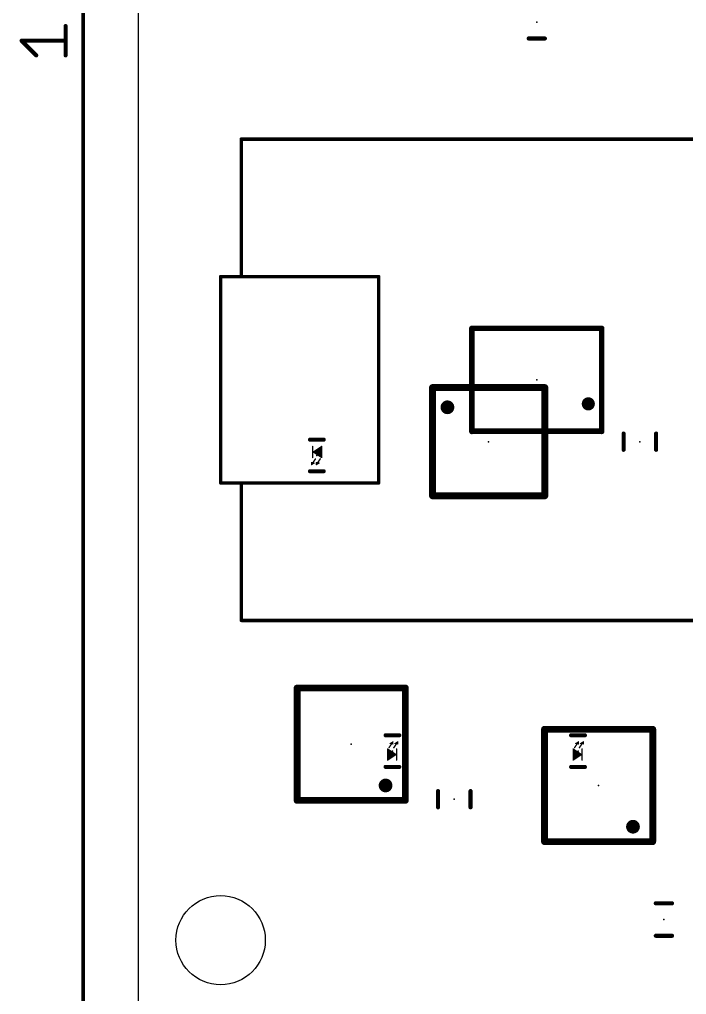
# Model space of a CAD drawing. Extents: x -4 to 88, y -32 to 116.
# Drawn here: x -4.39 to 20.27, y 0.66 to 36.68 of the extents above; entities that cross this region are included whole.
import ezdxf

# ---------------------------------------------------------------- set-up
doc = ezdxf.new("R2010")
doc.units = 0
for name, color, linetype in [('20', 178, 'CONTINUOUS'), ('21', 250, 'CONTINUOUS'), ('22', 250, 'CONTINUOUS'), ('23', 178, 'CONTINUOUS'), ('24', 178, 'CONTINUOUS'), ('48', 250, 'CONTINUOUS')]:
    doc.layers.add(name, color=color, linetype=linetype)

msp = doc.modelspace()

# ---------------------------------------------------------------- linework, layer by layer
at = {"layer": '20'}
msp.add_line((0, 111.496), (0, -31.75), dxfattribs=at)
msp.add_circle((3.048, 2.667), 1.65, dxfattribs=at)
at = {"layer": '21'}
for points, const_width in [([(15.032, 35.976), (14.432, 35.976)], 0.1524), ([(3.81, 32.258), (39.37, 32.258)], 0.127), ([(3.81, 27.178), (3.81, 32.258)], 0.127), ([(3.048, 19.558), (3.048, 27.178)], 0.127), ([(3.048, 27.178), (3.81, 27.178)], 0.127), ([(8.89, 27.178), (3.81, 27.178)], 0.127), ([(8.89, 19.558), (8.89, 27.178)], 0.127), ([(10.879, 19.082), (10.879, 23.082)], 0.254), ([(10.879, 23.082), (15.029, 23.082)], 0.254), ([(15.029, 23.082), (15.029, 19.082)], 0.254), ([(17.942, 20.782), (17.942, 21.382)], 0.1524), ([(19.142, 20.782), (19.142, 21.382)], 0.1524), ([(6.35, 21.1582), (6.858, 21.1582)], 0.1524), ([(6.4516, 20.4978), (6.4516, 20.9042)], 0.0508), ([(6.7818, 20.9042), (6.477, 20.701)], 0.0508), ([(6.7564, 20.5147), (6.7564, 20.8873)], 0.0508), ([(6.7818, 20.4978), (6.7818, 20.9042)], 0.0508), ([(6.477, 20.701), (6.7818, 20.4978)], 0.0508), ([(6.5024, 20.6841), (6.5024, 20.7179)], 0.0508), ([(6.5532, 20.6502), (6.5532, 20.7518)], 0.0508), ([(6.604, 20.6163), (6.604, 20.7857)], 0.0508), ([(6.6548, 20.5825), (6.6548, 20.8195)], 0.0508), ([(6.7056, 20.5486), (6.7056, 20.8534)], 0.0508), ([(6.5278, 20.2946), (6.4008, 20.32)], 0.0254), ([(6.4008, 20.32), (6.4008, 20.2184)], 0.0254), ([(6.4008, 20.2184), (6.5278, 20.2946)], 0.0254), ([(6.4262, 20.2336), (6.4262, 20.3149)], 0.0254), ([(6.5532, 20.447), (6.4516, 20.2946)], 0.0508), ([(6.4516, 20.2489), (6.4516, 20.3098)], 0.0254), ([(6.477, 20.2641), (6.477, 20.3048)], 0.0254), ([(6.5024, 20.2794), (6.5024, 20.2997)], 0.0254), ([(6.7056, 20.2946), (6.5786, 20.32)], 0.0254), ([(6.5786, 20.32), (6.5786, 20.2184)], 0.0254), ([(6.5786, 20.2184), (6.7056, 20.2946)], 0.0254), ([(6.604, 20.2336), (6.604, 20.3149)], 0.0254), ([(6.731, 20.447), (6.6294, 20.2946)], 0.0508), ([(6.6294, 20.2489), (6.6294, 20.3098)], 0.0254), ([(6.6548, 20.2641), (6.6548, 20.3048)], 0.0254), ([(6.6802, 20.2794), (6.6802, 20.2997)], 0.0254), ([(6.35, 19.9898), (6.858, 19.9898)], 0.1524), ([(3.81, 19.558), (3.048, 19.558)], 0.127), ([(3.81, 14.478), (3.81, 19.558)], 0.127), ([(3.81, 19.558), (8.89, 19.558)], 0.127), ([(15.029, 19.082), (10.879, 19.082)], 0.254), ([(39.37, 14.478), (3.81, 14.478)], 0.127), ([(9.652, 10.2362), (9.144, 10.2362)], 0.1524), ([(16.51, 10.2362), (16.002, 10.2362)], 0.1524), ([(9.2202, 9.7282), (9.2202, 9.3218)], 0.0508), ([(9.525, 9.525), (9.2202, 9.7282)], 0.0508), ([(9.2456, 9.7113), (9.2456, 9.3387)], 0.0508), ([(9.271, 9.779), (9.3726, 9.9314)], 0.0508), ([(9.4234, 10.0076), (9.2964, 9.9314)], 0.0254), ([(9.2964, 9.9314), (9.4234, 9.906)], 0.0254), ([(9.3218, 9.9466), (9.3218, 9.9263)], 0.0254), ([(9.3472, 9.9619), (9.3472, 9.9212)], 0.0254), ([(9.3726, 9.9771), (9.3726, 9.9162)], 0.0254), ([(9.398, 9.9924), (9.398, 9.9111)], 0.0254), ([(9.4234, 9.906), (9.4234, 10.0076)], 0.0254), ([(9.4488, 9.779), (9.5504, 9.9314)], 0.0508), ([(9.6012, 10.0076), (9.4742, 9.9314)], 0.0254), ([(9.4742, 9.9314), (9.6012, 9.906)], 0.0254), ([(9.4996, 9.9466), (9.4996, 9.9263)], 0.0254), ([(9.525, 9.9619), (9.525, 9.9212)], 0.0254), ([(9.5504, 9.7282), (9.5504, 9.3218)], 0.0508), ([(9.5504, 9.9771), (9.5504, 9.9162)], 0.0254), ([(9.5758, 9.9924), (9.5758, 9.9111)], 0.0254), ([(9.6012, 9.906), (9.6012, 10.0076)], 0.0254), ([(16.0782, 9.7282), (16.0782, 9.3218)], 0.0508), ([(16.383, 9.525), (16.0782, 9.7282)], 0.0508), ([(16.1036, 9.7113), (16.1036, 9.3387)], 0.0508), ([(16.129, 9.779), (16.2306, 9.9314)], 0.0508), ([(16.2814, 10.0076), (16.1544, 9.9314)], 0.0254), ([(16.1544, 9.9314), (16.2814, 9.906)], 0.0254), ([(16.1798, 9.9466), (16.1798, 9.9263)], 0.0254), ([(16.2052, 9.9619), (16.2052, 9.9212)], 0.0254), ([(16.2306, 9.9771), (16.2306, 9.9162)], 0.0254), ([(16.256, 9.9924), (16.256, 9.9111)], 0.0254), ([(16.2814, 9.906), (16.2814, 10.0076)], 0.0254), ([(16.3068, 9.779), (16.4084, 9.9314)], 0.0508), ([(16.4592, 10.0076), (16.3322, 9.9314)], 0.0254), ([(16.3322, 9.9314), (16.4592, 9.906)], 0.0254), ([(16.3576, 9.9466), (16.3576, 9.9263)], 0.0254), ([(16.383, 9.9619), (16.383, 9.9212)], 0.0254), ([(16.4084, 9.7282), (16.4084, 9.3218)], 0.0508), ([(16.4084, 9.9771), (16.4084, 9.9162)], 0.0254), ([(16.4338, 9.9924), (16.4338, 9.9111)], 0.0254), ([(16.4592, 9.906), (16.4592, 10.0076)], 0.0254), ([(9.2202, 9.3218), (9.525, 9.525)], 0.0508), ([(9.2964, 9.6774), (9.2964, 9.3726)], 0.0508), ([(9.3472, 9.6435), (9.3472, 9.4065)], 0.0508), ([(9.398, 9.6097), (9.398, 9.4403)], 0.0508), ([(9.4488, 9.5758), (9.4488, 9.4742)], 0.0508), ([(9.4996, 9.5419), (9.4996, 9.5081)], 0.0508), ([(16.0782, 9.3218), (16.383, 9.525)], 0.0508), ([(16.1544, 9.6774), (16.1544, 9.3726)], 0.0508), ([(16.2052, 9.6435), (16.2052, 9.4065)], 0.0508), ([(16.256, 9.6097), (16.256, 9.4403)], 0.0508), ([(16.3068, 9.5758), (16.3068, 9.4742)], 0.0508), ([(16.3576, 9.5419), (16.3576, 9.5081)], 0.0508), ([(9.652, 9.0678), (9.144, 9.0678)], 0.1524), ([(16.51, 9.0678), (16.002, 9.0678)], 0.1524)]:
    msp.add_lwpolyline(points, dxfattribs=dict(at, const_width=const_width))
for points, const_width in [([(14.432, 36.0141, 1), (14.432, 35.9379)], 0.0762), ([(15.032, 35.9379, 1), (15.032, 36.0141)], 0.0762), ([(3.8418, 32.258, 1), (3.7782, 32.258)], 0.0635), ([(3.81, 32.2898, 1), (3.81, 32.2263)], 0.0635), ([(3.0798, 27.178, 1), (3.0162, 27.178)], 0.0635), ([(3.048, 27.2097, 1), (3.048, 27.1463)], 0.0635), ([(3.7782, 27.178, 1), (3.8418, 27.178)], 0.0635), ([(3.81, 27.2097, 1), (3.81, 27.1463)], 0.0635), ([(3.81, 27.1463, 1), (3.81, 27.2097)], 0.0635), ([(8.9218, 27.178, 1), (8.8582, 27.178)], 0.0635), ([(8.89, 27.1463, 1), (8.89, 27.2097)], 0.0635), ([(10.9425, 23.082, 1), (10.8155, 23.082)], 0.127), ([(10.879, 23.1455, 1), (10.879, 23.0185)], 0.127), ([(15.0925, 23.082, 1), (14.9655, 23.082)], 0.127), ([(15.029, 23.0185, 1), (15.029, 23.1455)], 0.127), ([(11.43, 22.225, 1), (11.43, 22.479, 1), (11.43, 22.225)], 0.254), ([(17.9801, 21.382, 1), (17.9039, 21.382)], 0.0762), ([(19.1801, 21.382, 1), (19.1039, 21.382)], 0.0762), ([(6.35, 21.1963, 1), (6.35, 21.1201)], 0.0762), ([(6.4643, 20.9042, 1), (6.4389, 20.9042)], 0.0254), ([(6.7691, 20.8873, 1), (6.7437, 20.8873)], 0.0254), ([(6.7945, 20.9042, 1), (6.7691, 20.9042)], 0.0254), ([(6.7888, 20.8936, 1), (6.7748, 20.9148)], 0.0254), ([(6.858, 21.1201, 1), (6.858, 21.1963)], 0.0762), ([(6.484, 20.7116, 1), (6.47, 20.6904)], 0.0254), ([(6.47, 20.7116, 1), (6.484, 20.6904)], 0.0254), ([(6.5151, 20.7179, 1), (6.4897, 20.7179)], 0.0254), ([(6.4897, 20.6841, 1), (6.5151, 20.6841)], 0.0254), ([(6.5659, 20.7518, 1), (6.5405, 20.7518)], 0.0254), ([(6.5405, 20.6502, 1), (6.5659, 20.6502)], 0.0254), ([(6.6167, 20.7857, 1), (6.5913, 20.7857)], 0.0254), ([(6.5913, 20.6163, 1), (6.6167, 20.6163)], 0.0254), ([(6.6675, 20.8195, 1), (6.6421, 20.8195)], 0.0254), ([(6.6421, 20.5825, 1), (6.6675, 20.5825)], 0.0254), ([(6.7183, 20.8534, 1), (6.6929, 20.8534)], 0.0254), ([(6.6929, 20.5486, 1), (6.7183, 20.5486)], 0.0254), ([(17.9039, 20.782, 1), (17.9801, 20.782)], 0.0762), ([(19.1039, 20.782, 1), (19.1801, 20.782)], 0.0762), ([(6.4072, 20.32, 1), (6.3944, 20.32)], 0.0127), ([(6.402, 20.3262, 1), (6.3996, 20.3138)], 0.0127), ([(6.3975, 20.2238, 1), (6.4041, 20.213)], 0.0127), ([(6.3944, 20.2184, 1), (6.4072, 20.2184)], 0.0127), ([(6.4326, 20.3149, 1), (6.4199, 20.3149)], 0.0127), ([(6.4199, 20.2336, 1), (6.4326, 20.2336)], 0.0127), ([(6.4389, 20.4978, 1), (6.4643, 20.4978)], 0.0254), ([(6.441, 20.3016, 1), (6.4622, 20.2876)], 0.0254), ([(6.458, 20.3098, 1), (6.4452, 20.3098)], 0.0127), ([(6.4452, 20.2489, 1), (6.458, 20.2489)], 0.0127), ([(6.4834, 20.3048, 1), (6.4707, 20.3048)], 0.0127), ([(6.4707, 20.2641, 1), (6.4834, 20.2641)], 0.0127), ([(6.5088, 20.2997, 1), (6.4961, 20.2997)], 0.0127), ([(6.4961, 20.2794, 1), (6.5088, 20.2794)], 0.0127), ([(6.5311, 20.2892, 1), (6.5245, 20.3)], 0.0127), ([(6.5266, 20.2884, 1), (6.529, 20.3008)], 0.0127), ([(6.5638, 20.44, 1), (6.5426, 20.454)], 0.0254), ([(6.5798, 20.3262, 1), (6.5774, 20.3138)], 0.0127), ([(6.585, 20.32, 1), (6.5723, 20.32)], 0.0127), ([(6.5753, 20.2238, 1), (6.5819, 20.213)], 0.0127), ([(6.5723, 20.2184, 1), (6.585, 20.2184)], 0.0127), ([(6.6104, 20.3149, 1), (6.5976, 20.3149)], 0.0127), ([(6.5976, 20.2336, 1), (6.6104, 20.2336)], 0.0127), ([(6.6188, 20.3016, 1), (6.64, 20.2876)], 0.0254), ([(6.6358, 20.3098, 1), (6.6231, 20.3098)], 0.0127), ([(6.6231, 20.2489, 1), (6.6358, 20.2489)], 0.0127), ([(6.6612, 20.3048, 1), (6.6485, 20.3048)], 0.0127), ([(6.6485, 20.2641, 1), (6.6612, 20.2641)], 0.0127), ([(6.6866, 20.2997, 1), (6.6738, 20.2997)], 0.0127), ([(6.6738, 20.2794, 1), (6.6866, 20.2794)], 0.0127), ([(6.7089, 20.2892, 1), (6.7023, 20.3)], 0.0127), ([(6.7044, 20.2884, 1), (6.7068, 20.3008)], 0.0127), ([(6.7416, 20.44, 1), (6.7204, 20.454)], 0.0254), ([(6.7437, 20.5147, 1), (6.7691, 20.5147)], 0.0254), ([(6.7691, 20.4978, 1), (6.7945, 20.4978)], 0.0254), ([(6.7748, 20.4872, 1), (6.7888, 20.5084)], 0.0254), ([(6.35, 20.0279, 1), (6.35, 19.9517)], 0.0762), ([(6.858, 19.9517, 1), (6.858, 20.0279)], 0.0762), ([(3.0162, 19.558, 1), (3.0798, 19.558)], 0.0635), ([(3.048, 19.5897, 1), (3.048, 19.5263)], 0.0635), ([(3.8418, 19.558, 1), (3.7782, 19.558)], 0.0635), ([(3.81, 19.5897, 1), (3.81, 19.5263)], 0.0635), ([(3.81, 19.5263, 1), (3.81, 19.5897)], 0.0635), ([(8.8582, 19.558, 1), (8.9218, 19.558)], 0.0635), ([(8.89, 19.5263, 1), (8.89, 19.5897)], 0.0635), ([(10.879, 19.1455, 1), (10.879, 19.0185)], 0.127), ([(10.8155, 19.082, 1), (10.9425, 19.082)], 0.127), ([(14.9655, 19.082, 1), (15.0925, 19.082)], 0.127), ([(15.029, 19.0185, 1), (15.029, 19.1455)], 0.127), ([(3.7782, 14.478, 1), (3.8418, 14.478)], 0.0635), ([(3.81, 14.5098, 1), (3.81, 14.4463)], 0.0635), ([(9.144, 10.2743, 1), (9.144, 10.1981)], 0.0762), ([(9.652, 10.1981, 1), (9.652, 10.2743)], 0.0762), ([(16.002, 10.2743, 1), (16.002, 10.1981)], 0.0762), ([(16.51, 10.1981, 1), (16.51, 10.2743)], 0.0762), ([(9.2329, 9.7282, 1), (9.2075, 9.7282)], 0.0254), ([(9.2272, 9.7388, 1), (9.2132, 9.7176)], 0.0254), ([(9.2583, 9.7113, 1), (9.2329, 9.7113)], 0.0254), ([(9.2604, 9.786, 1), (9.2816, 9.772)], 0.0254), ([(9.2976, 9.9376, 1), (9.2952, 9.9252)], 0.0127), ([(9.2931, 9.9368, 1), (9.2997, 9.926)], 0.0127), ([(9.3281, 9.9466, 1), (9.3155, 9.9466)], 0.0127), ([(9.3155, 9.9263, 1), (9.3281, 9.9263)], 0.0127), ([(9.3536, 9.9619, 1), (9.3409, 9.9619)], 0.0127), ([(9.3409, 9.9212, 1), (9.3536, 9.9212)], 0.0127), ([(9.3832, 9.9244, 1), (9.362, 9.9384)], 0.0254), ([(9.3789, 9.9771, 1), (9.3663, 9.9771)], 0.0127), ([(9.3663, 9.9162, 1), (9.3789, 9.9162)], 0.0127), ([(9.4043, 9.9924, 1), (9.3917, 9.9924)], 0.0127), ([(9.3917, 9.9111, 1), (9.4043, 9.9111)], 0.0127), ([(9.4298, 10.0076, 1), (9.4171, 10.0076)], 0.0127), ([(9.4171, 9.906, 1), (9.4298, 9.906)], 0.0127), ([(9.4267, 10.0022, 1), (9.4201, 10.013)], 0.0127), ([(9.4222, 9.8998, 1), (9.4246, 9.9122)], 0.0127), ([(9.4382, 9.786, 1), (9.4594, 9.772)], 0.0254), ([(9.4754, 9.9376, 1), (9.473, 9.9252)], 0.0127), ([(9.4709, 9.9368, 1), (9.4775, 9.926)], 0.0127), ([(9.506, 9.9466, 1), (9.4933, 9.9466)], 0.0127), ([(9.4933, 9.9263, 1), (9.506, 9.9263)], 0.0127), ([(9.5313, 9.9619, 1), (9.5187, 9.9619)], 0.0127), ([(9.5187, 9.9212, 1), (9.5313, 9.9212)], 0.0127), ([(9.5631, 9.7282, 1), (9.5377, 9.7282)], 0.0254), ([(9.561, 9.9244, 1), (9.5398, 9.9384)], 0.0254), ([(9.5567, 9.9771, 1), (9.5441, 9.9771)], 0.0127), ([(9.5441, 9.9162, 1), (9.5567, 9.9162)], 0.0127), ([(9.5822, 9.9924, 1), (9.5695, 9.9924)], 0.0127), ([(9.5695, 9.9111, 1), (9.5822, 9.9111)], 0.0127), ([(9.6075, 10.0076, 1), (9.5949, 10.0076)], 0.0127), ([(9.5949, 9.906, 1), (9.6075, 9.906)], 0.0127), ([(9.6045, 10.0022, 1), (9.5979, 10.013)], 0.0127), ([(9.6, 9.8998, 1), (9.6024, 9.9122)], 0.0127), ([(16.0909, 9.7282, 1), (16.0655, 9.7282)], 0.0254), ([(16.0852, 9.7388, 1), (16.0712, 9.7176)], 0.0254), ([(16.1163, 9.7113, 1), (16.0909, 9.7113)], 0.0254), ([(16.1184, 9.786, 1), (16.1396, 9.772)], 0.0254), ([(16.1556, 9.9376, 1), (16.1532, 9.9252)], 0.0127), ([(16.1511, 9.9368, 1), (16.1577, 9.926)], 0.0127), ([(16.1862, 9.9466, 1), (16.1734, 9.9466)], 0.0127), ([(16.1734, 9.9263, 1), (16.1862, 9.9263)], 0.0127), ([(16.2116, 9.9619, 1), (16.1989, 9.9619)], 0.0127), ([(16.1989, 9.9212, 1), (16.2116, 9.9212)], 0.0127), ([(16.2412, 9.9244, 1), (16.22, 9.9384)], 0.0254), ([(16.237, 9.9771, 1), (16.2242, 9.9771)], 0.0127), ([(16.2242, 9.9162, 1), (16.237, 9.9162)], 0.0127), ([(16.2624, 9.9924, 1), (16.2496, 9.9924)], 0.0127), ([(16.2496, 9.9111, 1), (16.2624, 9.9111)], 0.0127), ([(16.2878, 10.0076, 1), (16.2751, 10.0076)], 0.0127), ([(16.2751, 9.906, 1), (16.2878, 9.906)], 0.0127), ([(16.2847, 10.0022, 1), (16.2781, 10.013)], 0.0127), ([(16.2802, 9.8998, 1), (16.2826, 9.9122)], 0.0127), ([(16.2962, 9.786, 1), (16.3174, 9.772)], 0.0254), ([(16.3334, 9.9376, 1), (16.331, 9.9252)], 0.0127), ([(16.3289, 9.9368, 1), (16.3355, 9.926)], 0.0127), ([(16.364, 9.9466, 1), (16.3513, 9.9466)], 0.0127), ([(16.3513, 9.9263, 1), (16.364, 9.9263)], 0.0127), ([(16.3894, 9.9619, 1), (16.3766, 9.9619)], 0.0127), ([(16.3766, 9.9212, 1), (16.3894, 9.9212)], 0.0127), ([(16.4211, 9.7282, 1), (16.3957, 9.7282)], 0.0254), ([(16.419, 9.9244, 1), (16.3978, 9.9384)], 0.0254), ([(16.4148, 9.9771, 1), (16.402, 9.9771)], 0.0127), ([(16.402, 9.9162, 1), (16.4148, 9.9162)], 0.0127), ([(16.4402, 9.9924, 1), (16.4275, 9.9924)], 0.0127), ([(16.4275, 9.9111, 1), (16.4402, 9.9111)], 0.0127), ([(16.4656, 10.0076, 1), (16.4528, 10.0076)], 0.0127), ([(16.4528, 9.906, 1), (16.4656, 9.906)], 0.0127), ([(16.4625, 10.0022, 1), (16.4559, 10.013)], 0.0127), ([(16.458, 9.8998, 1), (16.4604, 9.9122)], 0.0127), ([(9.3091, 9.6774, 1), (9.2837, 9.6774)], 0.0254), ([(9.2837, 9.3726, 1), (9.3091, 9.3726)], 0.0254), ([(9.3599, 9.6435, 1), (9.3345, 9.6435)], 0.0254), ([(9.3345, 9.4065, 1), (9.3599, 9.4065)], 0.0254), ([(9.4107, 9.6097, 1), (9.3853, 9.6097)], 0.0254), ([(9.3853, 9.4403, 1), (9.4107, 9.4403)], 0.0254), ([(9.4615, 9.5758, 1), (9.4361, 9.5758)], 0.0254), ([(9.4361, 9.4742, 1), (9.4615, 9.4742)], 0.0254), ([(9.5123, 9.5419, 1), (9.4869, 9.5419)], 0.0254), ([(9.4869, 9.5081, 1), (9.5123, 9.5081)], 0.0254), ([(9.532, 9.5144, 1), (9.518, 9.5356)], 0.0254), ([(9.518, 9.5144, 1), (9.532, 9.5356)], 0.0254), ([(16.1671, 9.6774, 1), (16.1417, 9.6774)], 0.0254), ([(16.1417, 9.3726, 1), (16.1671, 9.3726)], 0.0254), ([(16.2179, 9.6435, 1), (16.1925, 9.6435)], 0.0254), ([(16.1925, 9.4065, 1), (16.2179, 9.4065)], 0.0254), ([(16.2687, 9.6097, 1), (16.2433, 9.6097)], 0.0254), ([(16.2433, 9.4403, 1), (16.2687, 9.4403)], 0.0254), ([(16.3195, 9.5758, 1), (16.2941, 9.5758)], 0.0254), ([(16.2941, 9.4742, 1), (16.3195, 9.4742)], 0.0254), ([(16.3703, 9.5419, 1), (16.3449, 9.5419)], 0.0254), ([(16.3449, 9.5081, 1), (16.3703, 9.5081)], 0.0254), ([(16.39, 9.5144, 1), (16.376, 9.5356)], 0.0254), ([(16.376, 9.5144, 1), (16.39, 9.5356)], 0.0254), ([(9.144, 9.1059, 1), (9.144, 9.0297)], 0.0762), ([(9.2132, 9.3324, 1), (9.2272, 9.3112)], 0.0254), ([(9.2075, 9.3218, 1), (9.2329, 9.3218)], 0.0254), ([(9.2329, 9.3387, 1), (9.2583, 9.3387)], 0.0254), ([(9.5377, 9.3218, 1), (9.5631, 9.3218)], 0.0254), ([(9.652, 9.0297, 1), (9.652, 9.1059)], 0.0762), ([(16.002, 9.1059, 1), (16.002, 9.0297)], 0.0762), ([(16.0712, 9.3324, 1), (16.0852, 9.3112)], 0.0254), ([(16.0655, 9.3218, 1), (16.0909, 9.3218)], 0.0254), ([(16.0909, 9.3387, 1), (16.1163, 9.3387)], 0.0254), ([(16.3957, 9.3218, 1), (16.4211, 9.3218)], 0.0254), ([(16.51, 9.0297, 1), (16.51, 9.1059)], 0.0762)]:
    msp.add_lwpolyline(points, format="xyb", dxfattribs=dict(at, const_width=const_width))
at = {"layer": '22'}
for points, const_width in [([(12.332, 25.268), (12.332, 21.46)], 0.2032), ([(17.132, 25.268), (12.332, 25.268)], 0.2032), ([(17.132, 21.46), (17.132, 25.268)], 0.2032), ([(16.51, 22.606), (16.5472, 22.6345)], 0.127), ([(16.5472, 22.6345), (16.5905, 22.6525)], 0.127), ([(16.5905, 22.6525), (16.637, 22.6586)], 0.127), ([(16.637, 22.6586), (16.6835, 22.6525)], 0.127), ([(16.6835, 22.6525), (16.7268, 22.6345)], 0.127), ([(16.7268, 22.6345), (16.764, 22.606)], 0.127), ([(16.4574, 22.479), (16.4635, 22.5255)], 0.127), ([(16.4635, 22.4325), (16.4574, 22.479)], 0.127), ([(16.8166, 22.479), (16.4574, 22.479)], 0.127), ([(16.4635, 22.5255), (16.4815, 22.5688)], 0.127), ([(16.4815, 22.3892), (16.4635, 22.4325)], 0.127), ([(16.4815, 22.5688), (16.51, 22.606)], 0.127), ([(16.51, 22.352), (16.4815, 22.3892)], 0.127), ([(16.764, 22.606), (16.51, 22.606)], 0.127), ([(16.5472, 22.3235), (16.51, 22.352)], 0.127), ([(16.764, 22.352), (16.51, 22.352)], 0.127), ([(16.5905, 22.3055), (16.5472, 22.3235)], 0.127), ([(16.637, 22.2994), (16.5905, 22.3055)], 0.127), ([(16.6835, 22.3055), (16.637, 22.2994)], 0.127), ([(16.7268, 22.3235), (16.6835, 22.3055)], 0.127), ([(16.764, 22.352), (16.7268, 22.3235)], 0.127), ([(16.764, 22.606), (16.7925, 22.5688)], 0.127), ([(16.7925, 22.3892), (16.764, 22.352)], 0.127), ([(16.7925, 22.5688), (16.8105, 22.5255)], 0.127), ([(16.8105, 22.4325), (16.7925, 22.3892)], 0.127), ([(16.8105, 22.5255), (16.8166, 22.479)], 0.127), ([(16.8166, 22.479), (16.8105, 22.4325)], 0.127), ([(12.332, 21.468), (17.132, 21.468)], 0.2032), ([(9.874, 11.981), (5.874, 11.981)], 0.254), ([(5.874, 11.981), (5.874, 7.831)], 0.254), ([(9.874, 7.831), (9.874, 11.981)], 0.254), ([(19.018, 10.457), (15.018, 10.457)], 0.254), ([(15.018, 10.457), (15.018, 6.307)], 0.254), ([(19.018, 6.307), (19.018, 10.457)], 0.254), ([(5.874, 7.831), (9.874, 7.831)], 0.254), ([(11.084, 8.174), (11.084, 7.574)], 0.1524), ([(12.284, 8.174), (12.284, 7.574)], 0.1524), ([(15.018, 6.307), (19.018, 6.307)], 0.254), ([(19.131, 4.029), (19.731, 4.029)], 0.1524), ([(19.131, 2.829), (19.731, 2.829)], 0.1524)]:
    msp.add_lwpolyline(points, dxfattribs=dict(at, const_width=const_width))
for points, const_width in [([(12.3828, 25.268, 1), (12.2812, 25.268)], 0.1016), ([(12.332, 25.3188, 1), (12.332, 25.2172)], 0.1016), ([(17.1828, 25.268, 1), (17.0812, 25.268)], 0.1016), ([(17.132, 25.2172, 1), (17.132, 25.3188)], 0.1016), ([(16.535, 22.6639, 1), (16.5593, 22.6052)], 0.0635), ([(16.5665, 22.6094, 1), (16.5279, 22.6597)], 0.0635), ([(16.5864, 22.684, 1), (16.5947, 22.621)], 0.0635), ([(16.6027, 22.6232, 1), (16.5784, 22.6818)], 0.0635), ([(16.6411, 22.6901, 1), (16.6329, 22.6271)], 0.0635), ([(16.6411, 22.6271, 1), (16.6329, 22.6901)], 0.0635), ([(16.6956, 22.6818, 1), (16.6713, 22.6232)], 0.0635), ([(16.6793, 22.621, 1), (16.6876, 22.684)], 0.0635), ([(16.7461, 22.6597, 1), (16.7075, 22.6094)], 0.0635), ([(16.7147, 22.6052, 1), (16.739, 22.6639)], 0.0635), ([(16.4574, 22.5108, 1), (16.4574, 22.4473)], 0.0635), ([(16.4889, 22.4831, 1), (16.4259, 22.4749)], 0.0635), ([(16.4259, 22.4831, 1), (16.4889, 22.4749)], 0.0635), ([(16.4342, 22.5376, 1), (16.4928, 22.5133)], 0.0635), ([(16.4928, 22.4447, 1), (16.4342, 22.4204)], 0.0635), ([(16.495, 22.5213, 1), (16.432, 22.5296)], 0.0635), ([(16.432, 22.4284, 1), (16.495, 22.4367)], 0.0635), ([(16.4563, 22.5881, 1), (16.5066, 22.5495)], 0.0635), ([(16.5066, 22.4085, 1), (16.4563, 22.3699)], 0.0635), ([(16.5108, 22.5567, 1), (16.4521, 22.581)], 0.0635), ([(16.4521, 22.377, 1), (16.5108, 22.4013)], 0.0635), ([(16.51, 22.6378, 1), (16.51, 22.5743)], 0.0635), ([(16.4907, 22.6312, 1), (16.5293, 22.5808)], 0.0635), ([(16.5293, 22.3772, 1), (16.4907, 22.3268)], 0.0635), ([(16.51, 22.3837, 1), (16.51, 22.3203)], 0.0635), ([(16.5352, 22.5867, 1), (16.4848, 22.6253)], 0.0635), ([(16.4848, 22.3327, 1), (16.5352, 22.3713)], 0.0635), ([(16.5593, 22.3528, 1), (16.535, 22.2941)], 0.0635), ([(16.5279, 22.2983, 1), (16.5665, 22.3486)], 0.0635), ([(16.5947, 22.337, 1), (16.5864, 22.274)], 0.0635), ([(16.5784, 22.2762, 1), (16.6027, 22.3348)], 0.0635), ([(16.6329, 22.3309, 1), (16.6411, 22.2679)], 0.0635), ([(16.6329, 22.2679, 1), (16.6411, 22.3309)], 0.0635), ([(16.6713, 22.3348, 1), (16.6956, 22.2762)], 0.0635), ([(16.6876, 22.274, 1), (16.6793, 22.337)], 0.0635), ([(16.7075, 22.3486, 1), (16.7461, 22.2983)], 0.0635), ([(16.739, 22.2941, 1), (16.7147, 22.3528)], 0.0635), ([(16.7892, 22.6253, 1), (16.7388, 22.5867)], 0.0635), ([(16.7388, 22.3713, 1), (16.7892, 22.3327)], 0.0635), ([(16.7447, 22.5808, 1), (16.7833, 22.6312)], 0.0635), ([(16.7833, 22.3268, 1), (16.7447, 22.3772)], 0.0635), ([(16.8219, 22.581, 1), (16.7632, 22.5567)], 0.0635), ([(16.7632, 22.4013, 1), (16.8219, 22.377)], 0.0635), ([(16.764, 22.5743, 1), (16.764, 22.6378)], 0.0635), ([(16.764, 22.3203, 1), (16.764, 22.3837)], 0.0635), ([(16.7674, 22.5495, 1), (16.8177, 22.5881)], 0.0635), ([(16.8177, 22.3699, 1), (16.7674, 22.4085)], 0.0635), ([(16.842, 22.5296, 1), (16.779, 22.5213)], 0.0635), ([(16.779, 22.4367, 1), (16.842, 22.4284)], 0.0635), ([(16.7812, 22.5133, 1), (16.8398, 22.5376)], 0.0635), ([(16.8398, 22.4204, 1), (16.7812, 22.4447)], 0.0635), ([(16.8481, 22.4749, 1), (16.7851, 22.4831)], 0.0635), ([(16.7851, 22.4749, 1), (16.8481, 22.4831)], 0.0635), ([(16.8166, 22.4473, 1), (16.8166, 22.5108)], 0.0635), ([(12.332, 21.5188, 1), (12.332, 21.4172)], 0.1016), ([(12.2812, 21.46, 1), (12.3828, 21.46)], 0.1016), ([(17.0812, 21.46, 1), (17.1828, 21.46)], 0.1016), ([(17.132, 21.4172, 1), (17.132, 21.5188)], 0.1016), ([(5.874, 12.0445, 1), (5.874, 11.9175)], 0.127), ([(5.9375, 11.981, 1), (5.8105, 11.981)], 0.127), ([(9.9375, 11.981, 1), (9.8105, 11.981)], 0.127), ([(9.874, 11.9175, 1), (9.874, 12.0445)], 0.127), ([(15.018, 10.5205, 1), (15.018, 10.3935)], 0.127), ([(15.0815, 10.457, 1), (14.9545, 10.457)], 0.127), ([(19.0815, 10.457, 1), (18.9545, 10.457)], 0.127), ([(19.018, 10.3935, 1), (19.018, 10.5205)], 0.127), ([(9.144, 8.255, 1), (9.144, 8.509, 1), (9.144, 8.255)], 0.254), ([(5.874, 7.8945, 1), (5.874, 7.7675)], 0.127), ([(9.874, 7.7675, 1), (9.874, 7.8945)], 0.127), ([(11.1221, 8.174, 1), (11.0459, 8.174)], 0.0762), ([(12.3221, 8.174, 1), (12.2459, 8.174)], 0.0762), ([(5.8105, 7.831, 1), (5.9375, 7.831)], 0.127), ([(9.8105, 7.831, 1), (9.9375, 7.831)], 0.127), ([(11.0459, 7.574, 1), (11.1221, 7.574)], 0.0762), ([(12.2459, 7.574, 1), (12.3221, 7.574)], 0.0762), ([(18.288, 6.731, 1), (18.288, 6.985, 1), (18.288, 6.731)], 0.254), ([(15.018, 6.3705, 1), (15.018, 6.2435)], 0.127), ([(14.9545, 6.307, 1), (15.0815, 6.307)], 0.127), ([(18.9545, 6.307, 1), (19.0815, 6.307)], 0.127), ([(19.018, 6.2435, 1), (19.018, 6.3705)], 0.127), ([(19.131, 4.0671, 1), (19.131, 3.9909)], 0.0762), ([(19.731, 3.9909, 1), (19.731, 4.0671)], 0.0762), ([(19.131, 2.8671, 1), (19.131, 2.7909)], 0.0762), ([(19.731, 2.7909, 1), (19.731, 2.8671)], 0.0762)]:
    msp.add_lwpolyline(points, format="xyb", dxfattribs=dict(at, const_width=const_width))
at = {"layer": '23'}
for p in [(14.732, 36.576), (12.954, 21.082), (18.542, 21.082), (6.604, 20.574), (9.398, 9.652), (16.256, 9.652)]:
    msp.add_point(p, dxfattribs=at)
at = {"layer": '24'}
for p in [(14.732, 23.368), (7.874, 9.906), (17.018, 8.382), (11.684, 7.874), (19.431, 3.429)]:
    msp.add_point(p, dxfattribs=at)
at = {"layer": '48'}
for points, const_width in [([(-2.032, 111.431), (-2.032, -31.685)], 0.13), ([(-2.6827, 35.3524), (-2.6827, 36.437)], 0.1524), ([(-3.7674, 35.3524), (-4.3097, 35.8947)], 0.1524), ([(-4.3097, 35.8947), (-2.6827, 35.8947)], 0.1524)]:
    msp.add_lwpolyline(points, dxfattribs=dict(at, const_width=const_width))
at = {"layer": '48', "const_width": 0.0762}
for points in [[(-2.6446, 36.437, 1), (-2.7208, 36.437)], [(-4.3097, 35.9328, 1), (-4.3097, 35.8566)], [(-4.2827, 35.9216, 1), (-4.3366, 35.8678)], [(-2.6827, 35.8566, 1), (-2.6827, 35.9328)], [(-3.7943, 35.3254, 1), (-3.7404, 35.3793)], [(-2.7208, 35.3524, 1), (-2.6446, 35.3524)]]:
    msp.add_lwpolyline(points, format="xyb", dxfattribs=at)

doc.saveas('drawing.dxf')
